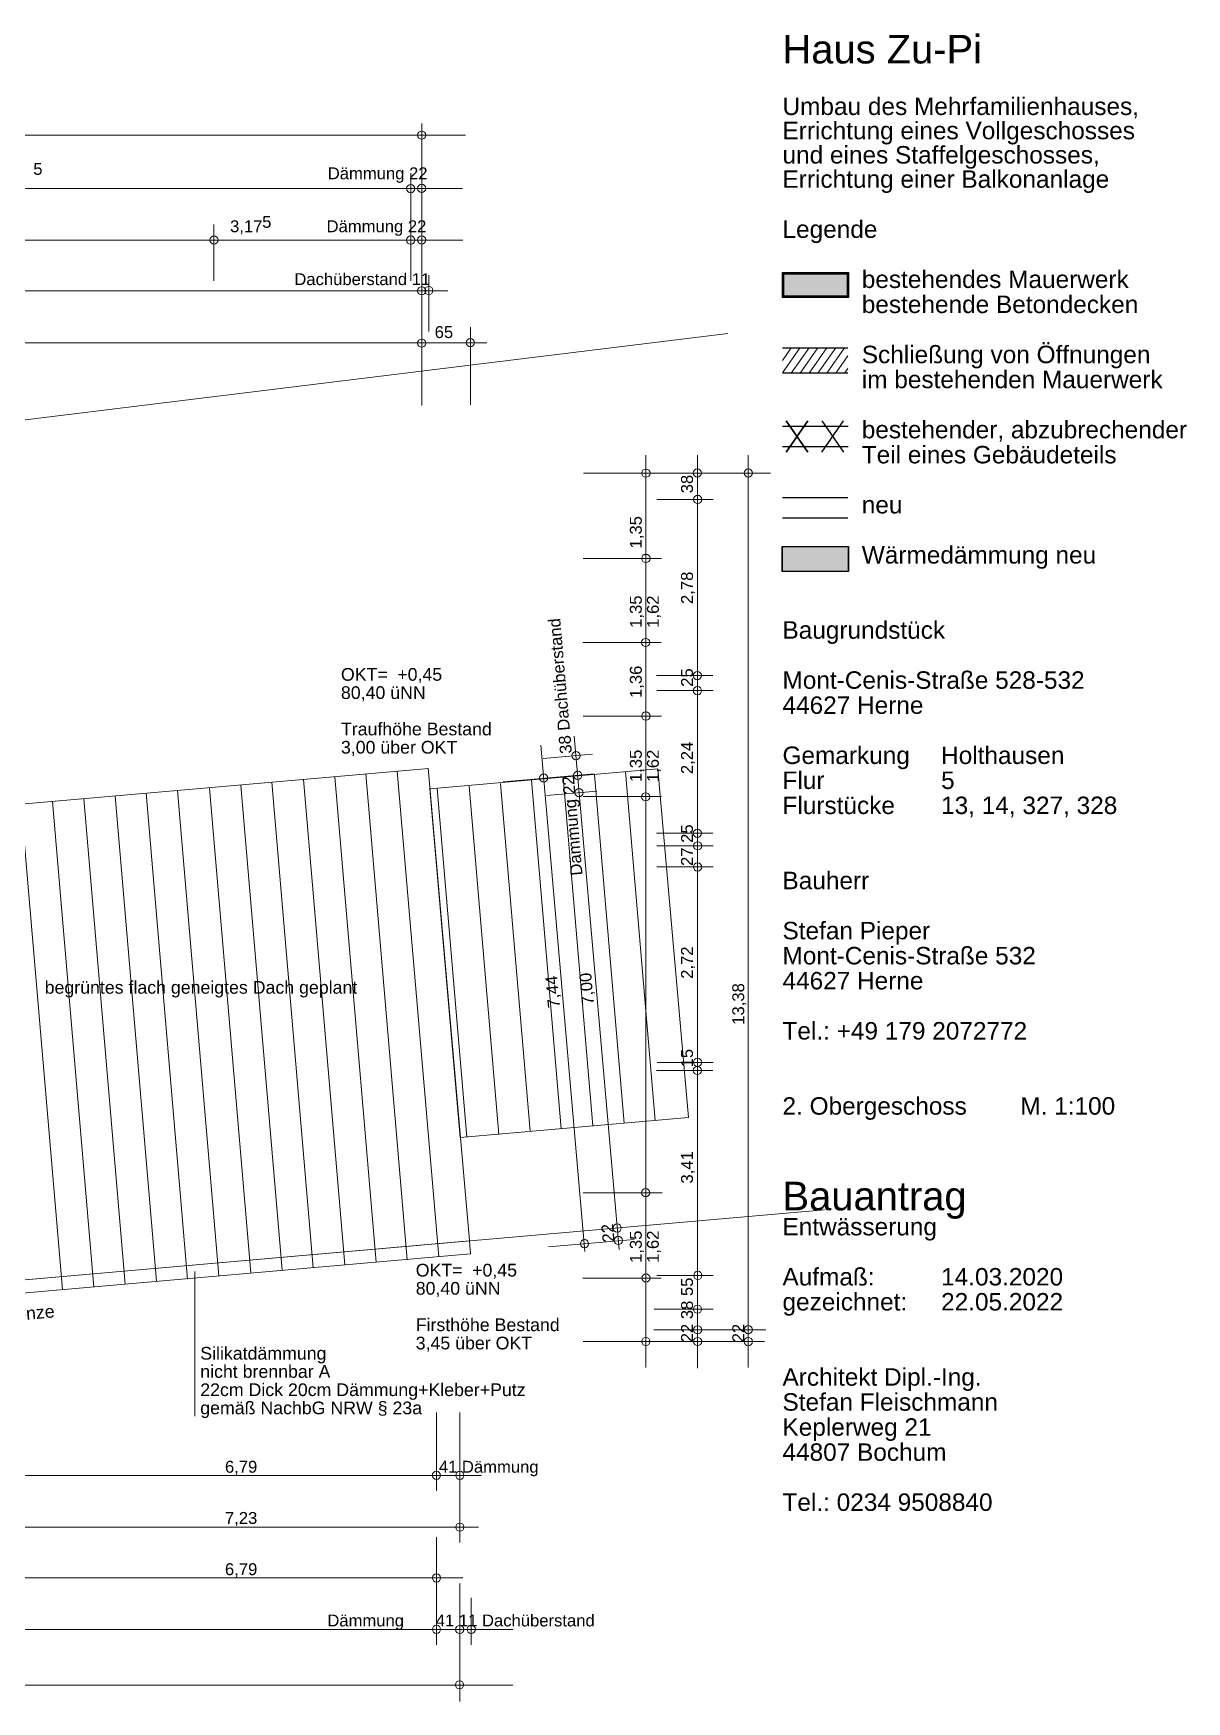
# Model space of a CAD drawing. Header units: millimetres. Extents: x 929 to 41670, y -1554 to 29734.
# Drawn here: x 23215 to 41670, y 1841 to 28529 of the extents above; entities that cross this region are included whole.
import ezdxf

# ---------------------------------------------------------------- set-up
doc = ezdxf.new("R2010")
doc.units = ezdxf.units.MM
doc.header["$LTSCALE"] = 50
for name, color, linetype in [('05_Linien_stark', 7, 'Continuous'), ('06_Linien_fein', 3, 'Continuous'), ('07_Bemassung', 6, 'Continuous'), ('10_Text', 7, 'Continuous'), ('12_Plankopf', 140, 'Continuous')]:
    doc.layers.add(name, color=color, linetype=linetype)
doc.styles.add('PLAN', font='arial.ttf')

msp = doc.modelspace()

# ---------------------------------------------------------------- hatches: boundary and pattern name
at = {"layer": '12_Plankopf'}
for points in [[(35204, 24703), (36257, 24703), (36257, 24303), (35204, 24303)], [(35198, 20322), (36260, 20322), (36260, 19922), (35198, 19922)]]:
    msp.add_hatch(color=7, dxfattribs=at).paths.add_polyline_path(points)

# ---------------------------------------------------------------- linework, layer by layer
at = {"layer": '05_Linien_stark', "lineweight": 15}
for p, q in [((29254, 26292), (29254, 25392)), ((29254, 26292), (29254, 25392)), ((29254, 26292), (29254, 25392)), ((29254, 26292), (29254, 25392)), ((26105, 25470), (26105, 24570)), ((26105, 25470), (26105, 24570)), ((26105, 25470), (26105, 24570)), ((26105, 25470), (26105, 24570)), ((29254, 25468), (29254, 24569)), ((29254, 25468), (29254, 24569)), ((29254, 25468), (29254, 24569)), ((29254, 25468), (29254, 24569)), ((29429, 24660), (29429, 23760)), ((29543, 24660), (29543, 23761)), ((29543, 24660), (29543, 23761)), ((29543, 24660), (29543, 23761)), ((29543, 24660), (29543, 23761)), ((29430, 23822), (29430, 22577)), ((30208, 23829), (30208, 22584)), ((3642, 19960), (34330, 23728)), ((34092, 21072), (33193, 21072)), ((34092, 21072), (33193, 21072)), ((34092, 21072), (33193, 21072)), ((34092, 21072), (33193, 21072)), ((34092, 21072), (33193, 21072)), ((34092, 21072), (33193, 21072)), ((34092, 21072), (33193, 21072)), ((34092, 21072), (33193, 21072)), ((33266, 20129), (32011, 20129)), ((33266, 20129), (32011, 20129)), ((33262, 18786), (32008, 18786)), ((33262, 18786), (32008, 18786)), ((34089, 18254), (33189, 18254)), ((34089, 18254), (33189, 18254)), ((34092, 18015), (33192, 18015)), ((34092, 18015), (33192, 18015)), ((33266, 17607), (32012, 17607)), ((33266, 17607), (32012, 17607)), ((34089, 15734), (33189, 15734)), ((34089, 15734), (33189, 15734)), ((34093, 15532), (33194, 15532)), ((34093, 15532), (33194, 15532)), ((34092, 15194), (33193, 15194)), ((34092, 15194), (33193, 15194)), ((34094, 12067), (33195, 12067)), ((34094, 12067), (33195, 12067)), ((34087, 11938), (33187, 11938)), ((34087, 11938), (33187, 11938)), ((16095, 7976), (35873, 9707)), ((25797, 6407), (25797, 8724)), ((33264, 8616), (32010, 8616)), ((33264, 8616), (32010, 8616)), ((34093, 8659), (33194, 8659)), ((34093, 8659), (33194, 8659)), ((34092, 8120), (33149, 8120)), ((34092, 8120), (33149, 8120)), ((29666, 5213), (29666, 6467)), ((30039, 5213), (30039, 6467)), ((30039, 4386), (30039, 5286)), ((30039, 4386), (30039, 5286)), ((30039, 4386), (30039, 5286)), ((30039, 4386), (30039, 5286)), ((29665, 3575), (29665, 4474)), ((29665, 3575), (29665, 4474)), ((29665, 3575), (29665, 4474)), ((29665, 3575), (29665, 4474)), ((29665, 2751), (29665, 3650)), ((29665, 2751), (29665, 3650)), ((29665, 2751), (29665, 3650)), ((29665, 2751), (29665, 3650)), ((30222, 2750), (30222, 3499))]:
    msp.add_line(p, q, dxfattribs=at)
msp.add_lwpolyline([(30047, 10868), (29559, 16441), (33210, 16761), (33698, 11187)], close=True, dxfattribs=at)
at = {"layer": '05_Linien_stark', "lineweight": 18}
msp.add_lwpolyline([(30211, 9002), (22669, 8342), (22651, 8551), (30193, 9210)], close=True, dxfattribs=at)
at = {"layer": '06_Linien_fein', "lineweight": 9}
for p, q in [((27695, 8781), (27032, 16548)), ((28198, 8829), (27536, 16592)), ((28699, 8872), (28037, 16637)), ((29198, 8908), (28534, 16684)), ((29702, 8956), (29039, 16726)), ((29531, 16772), (30192, 9216)), ((31663, 11006), (31187, 16580)), ((32166, 11050), (31691, 16624)), ((32668, 11094), (32192, 16669)), ((33165, 11135), (32689, 16716)), ((24685, 8521), (24022, 16285)), ((25186, 8565), (24523, 16329)), ((25684, 8601), (25021, 16376)), ((26185, 8652), (25522, 16419)), ((26696, 8698), (26034, 16456)), ((27197, 8742), (26535, 16497)), ((30153, 10872), (29677, 16451)), ((30665, 10913), (30189, 16488)), ((31165, 10966), (30690, 16530)), ((23683, 8435), (23022, 16190)), ((24181, 8473), (23519, 16241))]:
    msp.add_line(p, q, dxfattribs=at)
at = {"layer": '07_Bemassung', "lineweight": 15}
for p, q in [((29429, 27085), (29429, 25395)), ((4450, 26903), (30131, 26903)), ((29429, 26294), (29429, 25395)), ((29429, 26294), (29429, 25395)), ((29429, 26294), (29429, 25395)), ((4416, 26046), (30081, 26046)), ((29429, 25471), (29429, 24571)), ((29429, 25471), (29429, 24571)), ((29429, 25471), (29429, 24571)), ((29429, 25471), (29429, 24571)), ((4412, 25221), (30086, 25221)), ((4460, 24409), (29849, 24409)), ((4483, 23580), (30470, 23580)), ((33015, 7186), (33015, 21779)), ((33015, 7186), (33015, 21779)), ((33843, 7178), (33843, 21781)), ((33843, 7178), (33843, 21781)), ((34656, 7185), (34656, 21784)), ((34656, 7185), (34656, 21784)), ((35010, 21494), (32016, 21494)), ((35010, 21494), (32016, 21494)), ((32042, 9044), (31334, 17143)), ((32588, 9075), (31870, 17285)), ((32161, 16998), (31375, 16929)), ((31476, 16622), (30733, 16557)), ((32190, 16683), (31404, 16614)), ((32234, 16405), (31428, 16335)), ((33266, 16320), (32011, 16320)), ((33266, 16320), (32011, 16320)), ((33280, 9983), (32012, 9983)), ((32827, 9234), (31458, 9114)), ((34939, 7788), (33143, 7788)), ((34916, 7602), (32015, 7602)), ((34916, 7602), (32015, 7602)), ((4383, 5461), (30385, 5461)), ((4363, 4633), (30336, 4633)), ((4360, 3820), (30086, 3820)), ((30037, 1841), (30037, 3731)), ((4435, 2995), (30888, 2995)), ((4435, 2102), (30888, 2102))]:
    msp.add_line(p, q, dxfattribs=at)
at = {"layer": '07_Bemassung', "lineweight": 9}
msp.add_line((16344, 15613), (29537, 16767), dxfattribs=at)
at = {"layer": '07_Bemassung', "lineweight": 18}
for centre, radius in [((29429, 26901), 65.8), ((29254, 26046), 65.8), ((29254, 26046), 65.8), ((29429, 26049), 65.8), ((29429, 26049), 65.8), ((26105, 25224), 65.8), ((26105, 25224), 65.8), ((29254, 25222), 65.8), ((29254, 25222), 65.8), ((29429, 25225), 65.8), ((29429, 25225), 65.8), ((29429, 24411), 65.8), ((29543, 24415), 65.8), ((29543, 24415), 65.8), ((29429, 23573), 65.8), ((30207, 23581), 65.8), ((33017, 21494), 65.8), ((33017, 21494), 65.8), ((33841, 21497), 65.8), ((33841, 21497), 65.8), ((34655, 21497), 65.8), ((34655, 21497), 65.8), ((33847, 21073), 65.8), ((33847, 21073), 65.8), ((33847, 21073), 65.8), ((33847, 21073), 65.8), ((33017, 20129), 65.8), ((33017, 20129), 65.8), ((33014, 18785), 65.8), ((33014, 18785), 65.8), ((33840, 18255), 65.8), ((33840, 18255), 65.8), ((33842, 18014), 65.8), ((33842, 18014), 65.8), ((33017, 17607), 65.8), ((33017, 17607), 65.8), ((31898, 16974), 65.8), ((31381, 16616), 65.8), ((31927, 16659), 65.8), ((31946, 16383), 65.8), ((33014, 16315), 65.8), ((33014, 16315), 65.8), ((33840, 15733), 65.8), ((33840, 15733), 65.8), ((33845, 15532), 65.8), ((33845, 15532), 65.8), ((33844, 15194), 65.8), ((33844, 15194), 65.8), ((33844, 12069), 65.8), ((33844, 12069), 65.8), ((33841, 11938), 65.8), ((33841, 11938), 65.8), ((33013, 9982), 65.8), ((33013, 9982), 65.8), ((32558, 9417), 65.8), ((32035, 9166), 65.8), ((32575, 9219), 65.8), ((33018, 8617), 65.3), ((33848, 8659), 65.8), ((33848, 8659), 65.8), ((33843, 8119), 65.8), ((33843, 8119), 65.8), ((33846, 7788), 65.8), ((33846, 7788), 65.8), ((34657, 7791), 65.8), ((33016, 7602), 65.8), ((33016, 7602), 65.8), ((33846, 7602), 65.8), ((33846, 7602), 65.8), ((34655, 7601), 65.8), ((34655, 7601), 65.8), ((29665, 5461), 65.8), ((30039, 5461), 65.8), ((30040, 4632), 65.8), ((30040, 4632), 65.8), ((29666, 3820), 65.8), ((29666, 3820), 65.8), ((29666, 2997), 65.8), ((29666, 2997), 65.8), ((30036, 2995), 65.8), ((30222, 2998), 65.8), ((30034, 2110), 65.8)]:
    msp.add_circle(centre, radius, dxfattribs=at)
at = {"layer": '12_Plankopf', "lineweight": 15}
for p, q in [((35203, 23096), (35487, 23503)), ((35203, 23296), (35344, 23499)), ((35344, 23093), (35628, 23499)), ((35487, 23093), (35770, 23499)), ((35628, 23093), (35912, 23499)), ((35770, 23093), (36054, 23499)), ((35912, 23093), (36196, 23499)), ((36054, 23093), (36250, 23373)), ((36196, 23093), (36250, 23170))]:
    msp.add_line(p, q, dxfattribs=at)
at = {"layer": '12_Plankopf', "lineweight": 25}
for p, q in [((35203, 23499), (36250, 23499)), ((35203, 23096), (36250, 23096)), ((35203, 22243), (36253, 22243)), ((35830, 21831), (36179, 22331)), ((35830, 22331), (36179, 21831)), ((35203, 21920), (36253, 21920)), ((35203, 21102), (36250, 21102)), ((35203, 20779), (36250, 20779))]:
    msp.add_line(p, q, dxfattribs=at)
at = {"layer": '12_Plankopf', "lineweight": 30}
for p, q in [((35261, 21831), (35611, 22331)), ((35261, 22331), (35611, 21831))]:
    msp.add_line(p, q, dxfattribs=at)
at = {"layer": '12_Plankopf'}
for points in [[(35204, 24703), (36257, 24703), (36257, 24303), (35204, 24303)], [(35198, 20322), (36260, 20322), (36260, 19922), (35198, 19922)]]:
    msp.add_lwpolyline(points, close=True, dxfattribs=at)
at = {"layer": '12_Plankopf', "lineweight": 50}
msp.add_lwpolyline([(35215, 24691), (36246, 24691), (36246, 24314), (35215, 24314)], close=True, dxfattribs=at)
at = {"layer": '12_Plankopf', "lineweight": 18}
msp.add_lwpolyline([(35202, 20318), (36256, 20318), (36256, 19927), (35202, 19927)], close=True, dxfattribs=at)

# ---------------------------------------------------------------- texts
at = {"layer": '07_Bemassung', "style": 'PLAN'}
for s, height, p in [('5', 190, (23214, 26266)), ('3,17', 190.5, (26363, 25348)), ('5', 190, (26877, 25419)), ('65', 190.5, (29637, 23655)), ('6,79', 190.5, (26281, 5503)), ('7,23', 190.5, (26281, 4684)), ('6,79', 190.5, (26281, 3864))]:
    msp.add_text(s, height=height, dxfattribs=at).set_placement(p)
for s, rotation, p in [('38', 90, (33770, 21171)), ('1,35', 90, (32951, 20289)), ('2,78', 90, (33770, 19400)), ('1,35', 90, (32951, 19019)), ('1,62', 90, (33224, 19019)), ('1,36', 90, (32951, 17896)), ('25', 90, (33770, 18076)), ('2,24', 90, (33770, 16679)), ('1,35', 90, (32951, 16552)), ('1,62', 90, (33224, 16552)), ('2,72', 90, (33770, 13404)), ('7,44', 95, (31641, 12946)), ('7,00', 95, (32185, 12993)), ('13,38', 90, (34590, 12669)), ('15', 90, (33770, 11987)), ('3,41', 90, (33770, 10129)), ('22', 95, (32517, 9198)), ('1,35', 90, (32951, 8859)), ('1,62', 90, (33224, 8859)), ('22', 90, (34590, 7589))]:
    msp.add_text(s, height=190.5, rotation=rotation, dxfattribs=at).set_placement(p)
at = {"layer": '10_Text', "style": 'PLAN'}
for s, height, p in [('Dämmung 22', 190.5, (27926, 26195)), ('Dämmung 22', 190.5, (27907, 25348)), ('Dachüberstand 11', 190.5, (27391, 24502)), ('OKT=', 203.2, (28137, 18173)), ('+0,45', 203.2, (29039, 18173)), ('80,40 üNN', 203.2, (28137, 17881)), ('Traufhöhe Bestand', 203.2, (28137, 17299)), ('3,00 über OKT', 203.2, (28137, 17007)), ('begrüntes flach geneigtes Dach geplant', 203.2, (23396, 13166)), ('OKT=', 203.2, (29334, 8642)), ('+0,45', 203.2, (30236, 8642)), ('80,40 üNN', 203.2, (29334, 8351)), ('Firsthöhe Bestand', 203.2, (29334, 7768)), ('Silikatdämmung', 203.2, (25886, 7312)), ('3,45 über OKT', 203.2, (29334, 7476)), ('nicht brennbar A', 203.2, (25886, 7021)), ('22cm Dick 20cm Dämmung+Kleber+Putz', 203.2, (25886, 6729)), ('gemäß NachbG NRW § 23a', 203.2, (25886, 6438)), ('41 Dämmung', 190.5, (29703, 5503)), ('Dämmung', 190.5, (27919, 3044)), ('41 11 Dachüberstand', 190.5, (29654, 3044))]:
    msp.add_text(s, height=height, dxfattribs=at).set_placement(p)
for s, height, rotation, p in [('38 Dachüberstand', 190.5, 95, (31834, 17013)), ('Dämmung 22', 190.5, 95, (32004, 15064)), ('27 25', 190.5, 90, (33770, 15209)), ('22 38 55', 190.5, 90, (33770, 7589)), ('Grundstücksgrenze', 203.2, 5, (21110, 7774))]:
    msp.add_text(s, height=height, rotation=rotation, dxfattribs=at).set_placement(p)
at = {"layer": '12_Plankopf', "style": 'PLAN'}
for s, height, p in [('Haus Zu-Pi', 457, (35203, 28048)), ('Umbau des Mehrfamilienhauses,', 279.4, (35203, 27223)), ('Errichtung eines Vollgeschosses', 279.4, (35203, 26835)), ('und eines Staffelgeschosses,', 279.4, (35203, 26447)), ('Errichtung einer Balkonanlage', 279.4, (35203, 26059)), ('Legende', 279.3, (35203, 25257)), ('bestehendes Mauerwerk', 279.26, (36472, 24456)), ('bestehende Betondecken', 279.26, (36472, 24055)), ('Schließung von Öffnungen', 279.26, (36472, 23253)), ('im bestehenden Mauerwerk', 279.26, (36472, 22853)), ('bestehender, abzubrechender', 279.26, (36472, 22051)), ('Teil eines Gebäudeteils', 279.26, (36472, 21650)), ('neu', 279.3, (36472, 20849)), ('Wärmedämmung neu', 279.26, (36472, 20047)), ('Baugrundstück', 279.26, (35203, 18845)), ('Mont-Cenis-Straße 528-532', 279.26, (35203, 18044)), ('44627 Herne', 279.26, (35203, 17643)), ('Gemarkung', 279.3, (35203, 16841)), ('Holthausen', 279.3, (37741, 16841)), ('Flur', 279.3, (35203, 16441)), ('5', 279, (37741, 16441)), ('Flurstücke', 279.3, (35203, 16040)), ('13, 14, 327, 328', 279.26, (37741, 16040)), ('Bauherr', 279.3, (35203, 14838)), ('Stefan Pieper', 279.26, (35203, 14036)), ('Mont-Cenis-Straße 532', 279.26, (35203, 13635)), ('44627 Herne', 279.26, (35203, 13235)), ('Tel.: +49 179 2072772', 279.26, (35203, 12433)), ('2. Obergeschoss', 279.26, (35203, 11231)), ('M. 1:100', 279.3, (39009, 11231)), ('Bauantrag', 457, (35203, 9701)), ('Entwässerung', 279.26, (35203, 9300)), ('Aufmaß:', 279.3, (35203, 8498)), ('14.03.2020', 279.3, (37741, 8498)), ('gezeichnet:', 279.26, (35203, 8098)), ('22.05.2022', 279.3, (37741, 8098)), ('Architekt Dipl.-Ing.', 279.26, (35203, 6895)), ('Stefan Fleischmann', 279.26, (35203, 6495)), ('Keplerweg 21', 279.26, (35203, 6094)), ('44807 Bochum', 279.26, (35203, 5693)), ('Tel.: 0234 9508840', 279.26, (35203, 4892))]:
    msp.add_text(s, height=height, dxfattribs=at).set_placement(p)

doc.saveas('drawing.dxf')
